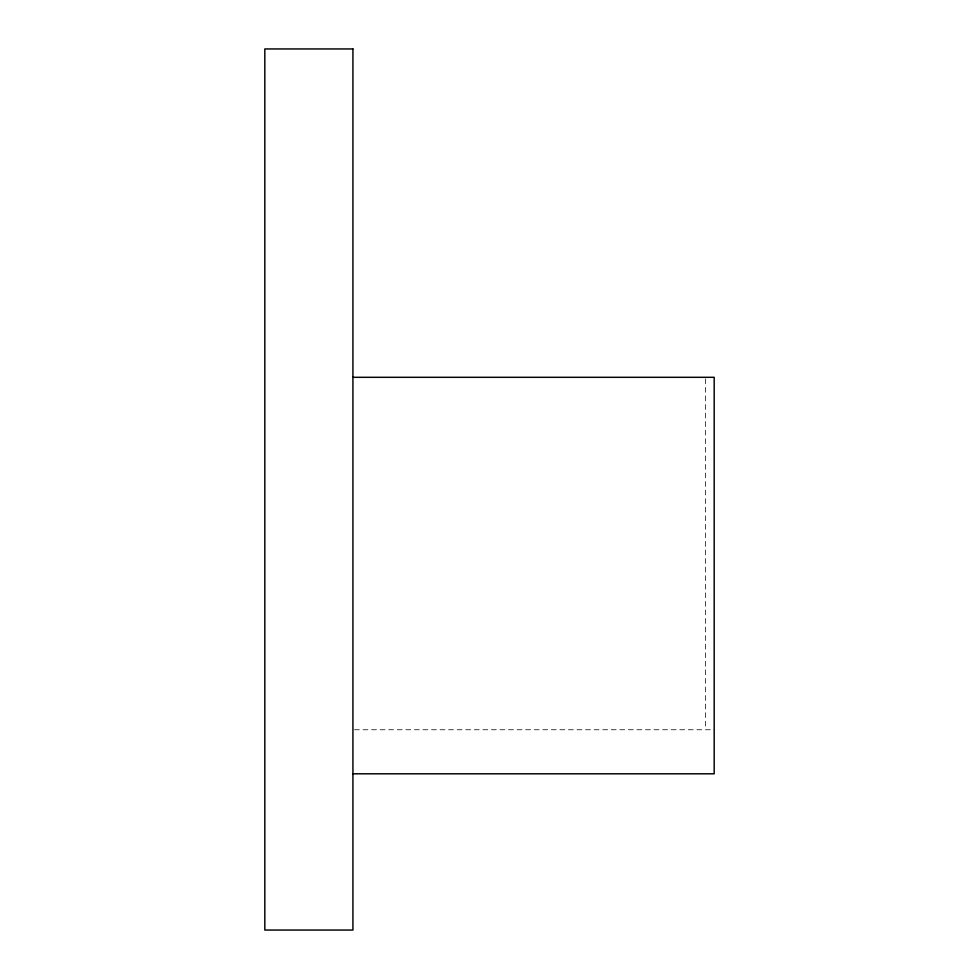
<?xml version="1.0" encoding="UTF-8"?>
<svg xmlns="http://www.w3.org/2000/svg" width="979" height="979" viewBox="0 0 979 979"><rect width="100%" height="100%" fill="white"/><g stroke="black" fill="none" stroke-linecap="round" stroke-linejoin="round"><path stroke-width="0.73" stroke-dasharray="4.89 3.67" d="M354.459 729.747L714.18 729.747M705.369 378.824L705.369 729.747"/><path stroke-width="1.47" d="M352.929 377.307L714.18 377.307L714.18 773.802L352.929 773.802M352.929 48.95L264.82 48.95L264.82 930.05L352.929 930.05L352.929 48.95"/></g></svg>
